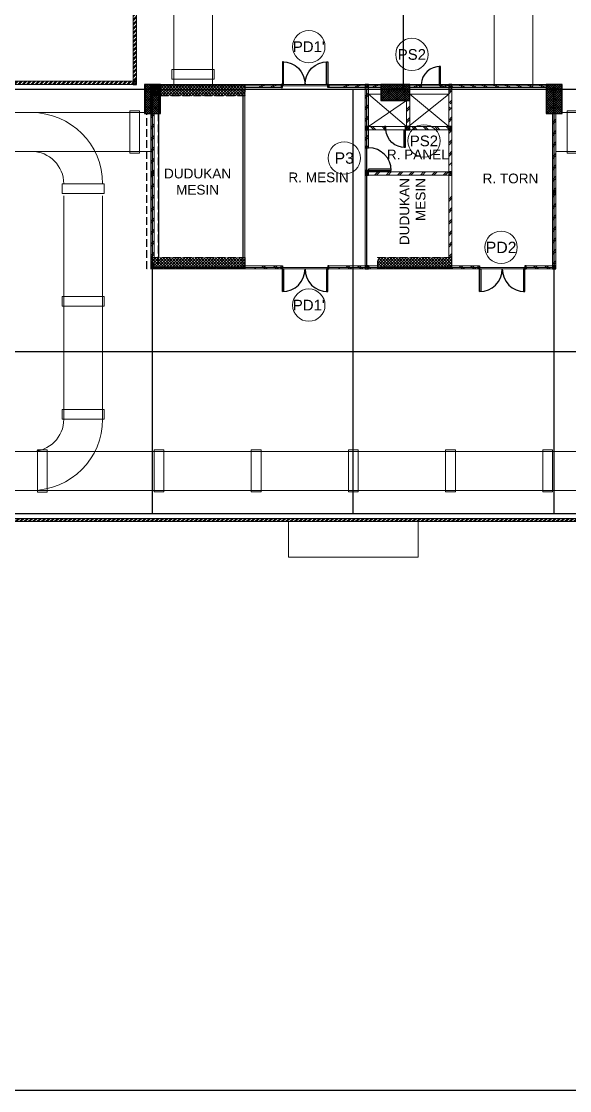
# Model space of a CAD drawing. Header units: millimetres. Extents: x -108 to 357, y -17 to 192.
# Drawn here: x 147.89 to 164.82, y 72.73 to 105.74 of the extents above; entities that cross this region are included whole.
import ezdxf
from ezdxf.enums import TextEntityAlignment as Align

# ---------------------------------------------------------------- set-up
doc = ezdxf.new("R2010")
doc.units = ezdxf.units.MM
doc.linetypes.add('ACAD_ISO02W100', pattern=[15, 12, -3])
doc.layers.get('defpoints').update_dxf_attribs({"color": 1})
doc.layers.add('AR_BETON', color=150, linetype='Continuous')
doc.layers.add('Kusen', color=30, linetype='Continuous')
for name, color, linetype, lineweight in [('ars', 11, 'Continuous', 0), ('ars @ 1', 11, 'Continuous', 0), ('ATAP', 3, 'Continuous', 20), ('KOL', 1, 'Continuous', 30), ('KOLOM', 4, 'Continuous', 9), ('KOP', 7, 'Continuous', 20), ('KOP GARIS', 1, 'Continuous', 30), ('lan', 7, 'Continuous', 15), ('NOT', 7, 'Continuous', 20), ('tem', 5, 'Continuous', 20), ('u', 6, 'Continuous', 20)]:
    doc.layers.add(name, color=color, linetype=linetype, lineweight=lineweight)
doc.layers.add('as', color=1, linetype='Continuous', plot=False)
doc.layers.add('POLYLINE TPAK', color=4, linetype='Continuous', lineweight=20, plot=False)
doc.styles.add('BOLD', font='arial.ttf')
doc.styles.add('S', font='simplex', dxfattribs={"width": 0.75})
doc.styles.get("Standard").update_dxf_attribs({"font": 'arial.ttf'})

# ---------------------------------------------------------------- blocks, each defined once
blk = doc.blocks.new('NAV')
blk.add_circle((0, -0.4), 0.4)
at = {"style": 'S', "width": 0.75, "flags": 4}
blk.add_attdef('AV', text='', height=0.3, dxfattribs=at).set_placement((0, -0.4), align=Align.MIDDLE)
blk = doc.blocks.new('KOP A3 DED')
at = {"layer": 'KOP GARIS'}
blk.add_lwpolyline([(-20.8, 29.497), (20.8, 29.497), (20.8, 0.2), (-20.8, 0.2)], close=True, dxfattribs=at)
at = {"layer": 'KOP', "style": 'BOLD'}
for tag, p in [('JUDUL1', (15.945, 4.092)), ('JUDUL2', (15.945, 3.747)), ('JUDUL3', (15.945, 3.427)), ('NO', (17.215, 1.101)), ('REFF', (17.207, 0.727)), ('FILE', (17.189, 0.336))]:
    blk.add_attdef(tag, p, '', height=0.12, dxfattribs=at)
for tag, p in [('SCALE1', (18.171, 1.948)), ('NAME', (16.363, 1.738)), ('SCALE2', (18.169, 1.733)), ('DATE', (19.9, 1.757)), ('SCALE3', (18.17, 1.521))]:
    blk.add_attdef(tag, text='', height=0.12, dxfattribs=at).set_placement(p, align=Align.MIDDLE_CENTER)
blk = doc.blocks.new("k2'")
at = {"layer": 'ars'}
h = blk.add_hatch(dxfattribs=at)
h.set_pattern_fill('_USER', color=256, scale=0.05, angle=45, double=1, pattern_type=0)
h.set_pattern_definition([(45, (0, -4.95), (-0.03535534, 0.03535534), []), (135, (0, -4.95), (-0.03535534, -0.03535534), [])])
h.paths.add_polyline_path([(-0.25, -0.45), (0.25, -0.45), (0.25, 0.45), (-0.25, 0.45)])
at = {"layer": 'KOL'}
blk.add_lwpolyline([(-0.25, -0.45), (0.25, -0.45), (0.25, 0.45), (-0.25, 0.45)], close=True, dxfattribs=at)
blk = doc.blocks.new('K 10.10')
at = {"layer": 'ars'}
h = blk.add_hatch(dxfattribs=at)
h.set_pattern_fill('_USER', color=256, scale=0.05, angle=45, double=1, pattern_type=0)
h.set_pattern_definition([(45, (0, 0), (-0.035355339, 0.035355339), []), (135, (0, 0), (-0.035355339, -0.035355339), [])])
h.paths.add_polyline_path([(1560.538, 1380.407), (1560.638, 1380.407), (1560.638, 1380.507), (1560.538, 1380.507)])
at = {"layer": 'KOL'}
blk.add_lwpolyline([(1560.538, 1380.407), (1560.638, 1380.407), (1560.638, 1380.507), (1560.538, 1380.507)], close=True, dxfattribs=at)
blk = doc.blocks.new('P-70-DOBLE')
at = {"layer": 'Kusen'}
for points in [[(102.301, -17.94), (102.341, -17.94), (102.341, -18.04), (102.301, -18.04)], [(102.341, -18.04), (102.381, -18.04), (102.381, -18.74), (102.341, -18.74)], [(103.741, -18.04), (103.701, -18.04), (103.701, -18.74), (103.741, -18.74)], [(103.781, -17.94), (103.741, -17.94), (103.741, -18.04), (103.781, -18.04)]]:
    blk.add_lwpolyline(points, close=True, dxfattribs=at)
for centre, start, end in [((102.341, -18.04), 270, 360), ((103.741, -18.04), 180, 270)]:
    blk.add_arc(centre, 0.7, start, end, dxfattribs=at)
blk = doc.blocks.new('P.60')
at = {"layer": 'Kusen'}
for points in [[(1472.835, 997.535), (1472.875, 997.535), (1472.875, 997.435), (1472.835, 997.435)], [(1472.875, 996.885), (1472.915, 996.885), (1472.915, 997.435), (1472.875, 997.435)], [(1473.475, 997.535), (1473.515, 997.535), (1473.515, 997.435), (1473.475, 997.435)]]:
    blk.add_lwpolyline(points, close=True, dxfattribs=at)
blk.add_arc((1472.895, 997.466), 0.581, 268.0266, 356.9943, dxfattribs=at)
blk = doc.blocks.new('A.ATAP')
at = {"layer": 'ars'}
h = blk.add_hatch(dxfattribs=at)
h.set_pattern_fill('ANSI32', color=256, scale=0.01, style=0)
h.set_pattern_definition([(44.98015, (-6.81062, 12.35), (0.06732858, -0.06737525), []), (44.98015, (-6.8106, 12.3949), (0.06732858, -0.06737525), [])])
h.paths.add_polyline_path([(-6.8, 13.6), (-6.7, 13.6), (-6.7, 42.9), (-6.8, 42.9)])
h = blk.add_hatch(dxfattribs=at)
h.set_pattern_fill('ANSI32', color=256, scale=0.01, style=0)
h.set_pattern_definition([(45, (-37.35, 13.49997), (-0.06735192, 0.06735192), []), (45, (-37.3051, 13.49997), (-0.06735192, 0.06735192), [])])
h.paths.add_polyline_path([(-6.8, 13.5), (-6.8, 13.6), (-37.35, 13.6), (-37.35, 13.5)])
h = blk.add_hatch(dxfattribs=at)
h.set_pattern_fill('TEMBOK', color=256, scale=0.25)
h.set_pattern_definition([(45, (-43.49, -34.575), (-0.1767767, 0.1767767), []), (45, (-43.4275, -34.575), (-0.1767767, 0.1767767), [])])
h.paths.add_polyline_path([(-2.233, 13.4), (-2.233, 13.5), (-3.045, 13.5), (-3.045, 13.4)])
h = blk.add_hatch(dxfattribs=at)
h.set_pattern_fill('TEMBOK', color=256, scale=0.25)
h.set_pattern_definition([(45, (-40.8875, -34.575), (-0.1767767, 0.1767767), []), (45, (-40.825, -34.575), (-0.1767767, 0.1767767), [])])
h.paths.add_polyline_path([(0.37, 13.4), (0.37, 13.5), (-0.443, 13.5), (-0.443, 13.4)])
h = blk.add_hatch(dxfattribs=at)
h.set_pattern_fill('TEMBOK', color=256, scale=0.25)
h.set_pattern_definition([(45, (26.2528, -2.67464), (-0.1767767, 0.1767767), []), (45, (26.3153, -2.67464), (-0.1767767, 0.1767767), [])])
h.paths.add_polyline_path([(0.37, 12.2), (0.47, 12.2), (0.47, 13.4), (0.37, 13.4)])
h = blk.add_hatch(dxfattribs=at)
h.set_pattern_fill('TEMBOK', color=256, scale=0.25)
h.set_pattern_definition([(45, (-1.5422, -0.72464), (-0.1767767, 0.1767767), []), (45, (-1.4797, -0.72464), (-0.1767767, 0.1767767), [])])
h.paths.add_polyline_path([(0.845, 13.4), (0.47, 13.4), (0.47, 13.5), (0.845, 13.5)])
h = blk.add_hatch(dxfattribs=at)
h.set_pattern_fill('TEMBOK', color=256, scale=0.25)
h.set_pattern_definition([(45, (-0.2672, -0.72464), (-0.1767767, 0.1767767), []), (45, (-0.2047, -0.72464), (-0.1767767, 0.1767767), [])])
h.paths.add_polyline_path([(2.055, 13.4), (1.745, 13.4), (1.745, 13.5), (2.055, 13.5)])
h = blk.add_hatch(dxfattribs=at)
h.set_pattern_fill('TEMBOK', color=256, scale=0.25)
h.set_pattern_definition([(45, (0.6228, -0.72464), (-0.1767767, 0.1767767), []), (45, (0.6853, -0.72464), (-0.1767767, 0.1767767), [])])
h.paths.add_polyline_path([(2.945, 13.4), (2.735, 13.4), (2.735, 13.5), (2.945, 13.5)])
h = blk.add_hatch(dxfattribs=at)
h.set_pattern_fill('TEMBOK', color=256, scale=0.25)
h.set_pattern_definition([(45, (-37.205, 0.025), (-0.1767767, 0.1767767), []), (45, (-37.1425, 0.025), (-0.1767767, 0.1767767), [])])
h.paths.add_polyline_path([(2.945, 13.4), (3.045, 13.4), (3.045, 12.9), (2.945, 12.9)])
h = blk.add_hatch(dxfattribs=at)
h.set_pattern_fill('TEMBOK', color=256, scale=0.25)
h.set_pattern_definition([(315, (-37.4, 61.475), (-0.1767767, -0.1767767), []), (315, (-37.3375, 61.475), (-0.1767767, -0.1767767), [])])
h.paths.add_polyline_path([(3.045, 13.4), (3.045, 13.5), (5.95, 13.5), (5.95, 13.4)])
h = blk.add_hatch(dxfattribs=at)
h.set_pattern_fill('TEMBOK', color=256, scale=0.25)
h.set_pattern_definition([(45, (27.5278, -3.07464), (-0.1767767, 0.1767767), []), (45, (27.5903, -3.07464), (-0.1767767, 0.1767767), [])])
h.paths.add_polyline_path([(1.645, 12.2), (1.745, 12.2), (1.745, 13), (1.645, 13)])
h = blk.add_hatch(dxfattribs=at)
h.set_pattern_fill('TEMBOK', color=256, scale=0.25)
h.set_pattern_definition([(45, (-4.21266, 0.325), (-0.1767767, 0.1767767), []), (45, (-4.15016, 0.325), (-0.1767767, 0.1767767), [])])
h.paths.add_polyline_path([(3.045, 11), (3.045, 12.8), (2.945, 12.8), (2.945, 11)])
h = blk.add_hatch(dxfattribs=at)
h.set_pattern_fill('TEMBOK', color=256, scale=0.25)
h.set_pattern_definition([(45, (-68.2, 6.25), (-0.1767767, 0.1767767), []), (45, (-68.1375, 6.25), (-0.1767767, 0.1767767), [])])
h.paths.add_polyline_path([(6.15, 12.6), (6.25, 12.6), (6.25, 10.2), (6.15, 10.2)])
h = blk.add_hatch(dxfattribs=at)
h.set_pattern_fill('TEMBOK', color=256, scale=0.25)
h.set_pattern_definition([(45, (26.2528, -3.97464), (-0.1767767, 0.1767767), []), (45, (26.3153, -3.97464), (-0.1767767, 0.1767767), [])])
h.paths.add_polyline_path([(0.37, 11.58), (0.47, 11.58), (0.47, 12.1), (0.37, 12.1)])
h = blk.add_hatch(dxfattribs=at)
h.set_pattern_fill('TEMBOK', color=256, scale=0.25)
h.set_pattern_definition([(315, (-7.43, 55.755), (-0.1767767, -0.1767767), []), (315, (-7.3675, 55.755), (-0.1767767, -0.1767767), [])])
h.paths.add_polyline_path([(0.47, 12.2), (0.47, 12.1), (0.965, 12.1), (0.965, 12.2)])
h = blk.add_hatch(dxfattribs=at)
h.set_pattern_fill('TEMBOK', color=256, scale=0.25)
h.set_pattern_definition([(315, (-5.45, 55.755), (-0.1767767, -0.1767767), []), (315, (-5.3875, 55.755), (-0.1767767, -0.1767767), [])])
h.paths.add_polyline_path([(2.945, 12.1), (1.745, 12.1), (1.745, 12.2), (2.945, 12.2)])
h = blk.add_hatch(dxfattribs=at)
h.set_pattern_fill('TEMBOK', color=256, scale=0.25)
h.set_pattern_definition([(45, (-68.2, 4.35), (-0.1767767, 0.1767767), []), (45, (-68.1375, 4.35), (-0.1767767, 0.1767767), [])])
h.paths.add_polyline_path([(6.15, 10.1), (6.25, 10.1), (6.25, 7.9), (6.15, 7.9)])
h = blk.add_hatch(dxfattribs=at)
h.set_pattern_fill('TEMBOK', color=256, scale=0.25)
h.set_pattern_definition([(315, (-43.49, 55.875), (-0.1767767, -0.1767767), []), (315, (-43.4275, 55.875), (-0.1767767, -0.1767767), [])])
h.paths.add_polyline_path([(-2.233, 7.9), (-2.233, 7.8), (-3.045, 7.8), (-3.045, 7.9)])
h = blk.add_hatch(dxfattribs=at)
h.set_pattern_fill('TEMBOK', color=256, scale=0.25)
h.set_pattern_definition([(315, (-40.8875, 55.875), (-0.1767767, -0.1767767), []), (315, (-40.825, 55.875), (-0.1767767, -0.1767767), [])])
h.paths.add_polyline_path([(0.37, 7.9), (0.37, 7.8), (-0.443, 7.8), (-0.443, 7.9)])
h = blk.add_hatch(dxfattribs=at)
h.set_pattern_fill('TEMBOK', color=256, scale=0.25)
h.set_pattern_definition([(315, (-37.4, 55.875), (-0.1767767, -0.1767767), []), (315, (-37.3375, 55.875), (-0.1767767, -0.1767767), [])])
h.paths.add_polyline_path([(3.858, 7.9), (3.858, 7.8), (3.045, 7.8), (3.045, 7.9)])
h = blk.add_hatch(dxfattribs=at)
h.set_pattern_fill('TEMBOK', color=256, scale=0.25)
h.set_pattern_definition([(315, (-35.1075, 55.875), (-0.1767767, -0.1767767), []), (315, (-35.045, 55.875), (-0.1767767, -0.1767767), [])])
h.paths.add_polyline_path([(6.15, 7.9), (6.15, 7.8), (5.338, 7.8), (5.338, 7.9)])
h = blk.add_hatch(dxfattribs=at)
h.set_pattern_fill('ANSI32', color=256, scale=0.01, style=0)
h.set_pattern_definition([(45, (-24.5, -4e-06), (-0.06735192, 0.06735192), []), (45, (-24.4551, -4e-06), (-0.06735192, 0.06735192), [])])
h.paths.add_polyline_path([(24.5, 0), (24.5, 0.1), (-24.5, 0.1), (-24.5, 0)])
at = {"layer": 'ars @ 1'}
h = blk.add_hatch(dxfattribs=at)
h.set_pattern_fill('TEMBOK', color=256, scale=0.25, style=0, double=1)
h.set_pattern_definition([(45, (1580.41912, -387.73282), (-0.176776695, 0.176776695), []), (45, (1580.48162, -387.73282), (-0.176776695, 0.176776695), [])])
h.paths.add_polyline_path([(-6.15, 10.8), (-6.25, 10.8), (-6.25, 12.6), (-6.15, 12.6)])
h = blk.add_hatch(dxfattribs=at)
h.set_pattern_fill('TEMBOK', color=256, scale=0.25, style=0, double=1)
h.set_pattern_definition([(45, (1580.41912, -390.63282), (-0.176776695, 0.176776695), []), (45, (1580.48162, -390.63282), (-0.176776695, 0.176776695), [])])
h.paths.add_polyline_path([(-6.15, 7.9), (-6.25, 7.9), (-6.25, 10.7), (-6.15, 10.7)])
h = blk.add_hatch(dxfattribs=at)
h.set_pattern_fill('TEMBOK', color=256, scale=0.25)
h.set_pattern_definition([(45, (1552.20662, -431.7552), (-0.176776695, 0.176776695), []), (45, (1552.26912, -431.7552), (-0.176776695, 0.176776695), [])])
h.paths.add_polyline_path([(0.47, 10.8), (0.47, 10.7), (2.945, 10.7), (2.945, 10.8)])
h = blk.add_hatch(dxfattribs=at)
h.set_pattern_fill('TEMBOK', color=256, scale=0.25)
h.set_pattern_definition([(45, (1552.11412, -393.8752), (-0.176776695, 0.176776695), []), (45, (1552.17662, -393.8752), (-0.176776695, 0.176776695), [])])
h.paths.add_polyline_path([(2.945, 7.9), (3.045, 7.9), (3.045, 10.2), (2.945, 10.2)])
h = blk.add_hatch(dxfattribs=at)
h.set_pattern_fill('TEMBOK', color=256, scale=0.25)
h.set_pattern_definition([(315, (1552.20662, 450.3552), (-0.176776695, -0.176776695), []), (315, (1552.26912, 450.3552), (-0.176776695, -0.176776695), [])])
h.paths.add_polyline_path([(0.748, 7.8), (0.748, 7.9), (0.47, 7.9), (0.47, 7.8)])
at = {"layer": 'KOLOM'}
h = blk.add_hatch(dxfattribs=at)
h.set_pattern_fill('ANSI37', color=256, scale=0.02, style=0)
h.set_pattern_definition([(45, (240.788104, -140.4583), (-0.04490128, 0.04490128), []), (135, (240.788104, -140.4583), (-0.04490128, -0.04490128), [])])
h.paths.add_polyline_path([(-3.34, 13.15), (-3.34, 13.5), (-6.25, 13.5), (-6.25, 13.15)])
h = blk.add_hatch(dxfattribs=at)
h.set_pattern_fill('ANSI37', color=256, scale=0.02, style=0)
h.set_pattern_definition([(45, (240.788104, -145.8083), (-0.04490128, 0.04490128), []), (135, (240.788104, -145.8083), (-0.04490128, -0.04490128), [])])
h.paths.add_polyline_path([(-3.34, 7.8), (-3.34, 8.15), (-6.25, 8.15), (-6.25, 7.8)])
h = blk.add_hatch(dxfattribs=at)
h.set_pattern_fill('ANSI37', color=256, scale=0.02, style=0)
h.set_pattern_definition([(45, (247.173105, -145.8083), (-0.04490128, 0.04490128), []), (135, (247.173105, -145.8083), (-0.04490128, -0.04490128), [])])
h.paths.add_polyline_path([(0.748, 8.15), (0.748, 7.8), (3.045, 7.8), (3.045, 8.15)])
for p, q in [((2.655, 13.5), (2.095, 13.5)), ((2.695, 13.4), (2.095, 13.4)), ((1.645, 12.2), (0.47, 13.2)), ((0.47, 12.2), (1.645, 13))]:
    blk.add_line(p, q)
for points in [[(0.47, 13.2), (0.845, 13.2)], [(2.945, 13.2), (1.708, 12.2)], [(1.745, 13.2), (2.945, 13.2)], [(1.745, 13.2), (2.945, 12.2)], [(3.858, 7.8), (5.338, 7.8)]]:
    blk.add_lwpolyline(points)
at = {"layer": 'AR_BETON'}
blk.add_line((-6.015, 13.15), (-6.015, 8.15), dxfattribs=at)
at = {"layer": 'as'}
for p, q in [((1.55, 13.35), (1.55, 43.15)), ((-37.2, 13.35), (37.2, 13.35)), ((-6.2, 0.25), (-6.2, 13.35)), ((-3.405, 7.85), (-3.405, 13.35)), ((0, 0.25), (0, 13.35)), ((0.42, 7.85), (0.42, 13.35)), ((6.2, 0.25), (6.2, 13.35)), ((-37.2, 5.25), (37.2, 5.25)), ((-37.2, 0.25), (37.2, 0.25))]:
    blk.add_line(p, q, dxfattribs=at)
at = {"layer": 'ATAP'}
for p, q in [((-5.546, 42.99), (-5.546, 13.51)), ((-4.346, 42.99), (-4.346, 13.51)), ((4.346, 43.05), (4.346, 13.45)), ((5.546, 43.05), (5.546, 13.45)), ((-6.8, 42.9), (-6.8, 13.6)), ((-6.8, 13.6), (-37.45, 13.6)), ((-34.7, 12.629), (-6.45, 12.629)), ((6.45, 12.629), (34.7, 12.629)), ((-34.7, 11.429), (-6.25, 11.429)), ((6.25, 11.429), (34.7, 11.429)), ((-8.941, 3.164), (-8.941, 10.054)), ((-7.741, 3.164), (-7.741, 10.054)), ((24.75, 2.164), (-24.75, 2.164)), ((24.75, 0.964), (-24.75, 0.964)), ((-24.7, 0), (24.7, 0))]:
    blk.add_line(p, q, dxfattribs=at)
for points in [[(-5.601, 13.66), (-4.301, 13.66), (-4.301, 13.96), (-5.601, 13.96)], [(-6.6, 12.679), (-6.6, 11.379), (-6.9, 11.379), (-6.9, 12.679)], [(6.6, 12.679), (6.6, 11.379), (6.9, 11.379), (6.9, 12.679)], [(-8.991, 10.129), (-7.691, 10.129), (-7.691, 10.429), (-8.991, 10.429)], [(-8.991, 6.647), (-7.691, 6.647), (-7.691, 6.947), (-8.991, 6.947)], [(-8.991, 3.164), (-7.691, 3.164), (-7.691, 3.464), (-8.991, 3.464)], [(-9.456, 0.914), (-9.456, 2.214), (-9.756, 2.214), (-9.756, 0.914)], [(-6.15, 0.921), (-6.15, 2.221), (-5.85, 2.221), (-5.85, 0.921)], [(-3.15, 0.921), (-3.15, 2.221), (-2.85, 2.221), (-2.85, 0.921)], [(-0.15, 0.921), (-0.15, 2.221), (0.15, 2.221), (0.15, 0.921)], [(2.85, 0.921), (2.85, 2.221), (3.15, 2.221), (3.15, 0.921)], [(5.85, 0.921), (5.85, 2.221), (6.15, 2.221), (6.15, 0.921)]]:
    blk.add_lwpolyline(points, close=True, dxfattribs=at)
blk.add_lwpolyline([(-2, 0), (-2, -1.1), (2, -1.1), (2, 0)], dxfattribs=at)
for centre, radius, start, end in [((-9.941, 10.429), 2.2, 0, 90), ((-9.941, 10.429), 1, 0, 90), ((-9.941, 3.164), 2.2, 270, 0), ((-9.941, 3.164), 1, 270, 0)]:
    blk.add_arc(centre, radius, start, end, dxfattribs=at)
at = {"layer": 'defpoints', "color": 2, "linetype": 'ACAD_ISO02W100', "ltscale": 0.02}
blk.add_lwpolyline([(-6.375, 12.6), (-6.025, 12.6), (-6.025, 7.8), (-6.375, 7.8)], close=True, dxfattribs=at)
at = {"layer": 'KOLOM', "linetype": 'ACAD_ISO02W100', "ltscale": 0.02}
for points in [[(-6.25, 13.5), (-3.34, 13.5), (-3.34, 13.15), (-6.25, 13.15)], [(-6.25, 8.15), (-3.34, 8.15), (-3.34, 7.8), (-6.25, 7.8)], [(0.748, 8.15), (3.045, 8.15), (3.045, 7.8), (0.748, 7.8)]]:
    blk.add_lwpolyline(points, close=True, dxfattribs=at)
at = {"layer": 'Kusen'}
for points in [[(0.37, 11.58), (0.37, 11.54), (0.47, 11.54), (0.47, 11.58)], [(0.37, 10.84), (0.37, 10.8), (0.47, 10.8), (0.47, 10.84)], [(0.47, 10.88), (0.47, 10.84), (1.17, 10.84), (1.17, 10.88)]]:
    blk.add_lwpolyline(points, close=True, dxfattribs=at)
blk.add_arc((0.47, 10.84), 0.7, 0, 90, dxfattribs=at)
at = {"layer": 'lan'}
for p, q in [((-3.355, 13.5), (0.37, 13.5)), ((0.37, 11.54), (0.37, 10.84)), ((-3.355, 7.8), (0.37, 7.8))]:
    blk.add_line(p, q, dxfattribs=at)
at = {"layer": 'tem'}
for points in [[(-6.8, 13.6), (-6.7, 13.6), (-6.7, 42.9), (-6.8, 42.9)], [(-37.35, 13.5), (-37.35, 13.6), (-6.8, 13.6), (-6.8, 13.5)], [(-3.355, 13.5), (-6.25, 13.5), (-6.25, 7.8), (-3.355, 7.8)], [(-2.233, 13.5), (-3.34, 13.5), (-3.34, 13.4), (-2.233, 13.4)], [(0.37, 13.5), (-0.753, 13.5), (-0.753, 13.4), (0.37, 13.4)], [(0.47, 12.2), (0.37, 12.2), (0.37, 13.4), (0.47, 13.4)], [(0.845, 13.4), (0.47, 13.4), (0.47, 13.5), (0.845, 13.5)], [(2.055, 13.4), (1.745, 13.4), (1.745, 13.5), (2.055, 13.5)], [(2.945, 13.4), (2.735, 13.4), (2.735, 13.5), (2.945, 13.5)], [(3.045, 12.2), (3.045, 13.4), (2.945, 13.4), (2.945, 12.2)], [(5.95, 13.4), (3.045, 13.4), (3.045, 13.5), (5.95, 13.5)], [(1.745, 12.2), (1.645, 12.2), (1.645, 13), (1.745, 13)], [(-6.15, 10.8), (-6.25, 10.8), (-6.25, 12.6), (-6.15, 12.6)], [(0.47, 11.58), (0.37, 11.58), (0.37, 12.1), (0.47, 12.1)], [(0.965, 12.1), (0.47, 12.1), (0.47, 12.2), (0.965, 12.2)], [(1.005, 12.2), (1.605, 12.2), (1.605, 12.1), (1.005, 12.1)], [(2.945, 12.1), (1.745, 12.1), (1.745, 12.2), (2.945, 12.2)], [(3.045, 10.8), (3.045, 12.1), (2.945, 12.1), (2.945, 10.8)], [(-6.15, 7.9), (-6.25, 7.9), (-6.25, 10.7), (-6.15, 10.7)], [(0.37, 10.8), (3.045, 10.8), (3.045, 7.8), (0.37, 7.8)], [(0.47, 10.8), (0.47, 10.7), (2.945, 10.7), (2.945, 10.8)], [(2.945, 8.15), (3.045, 8.15), (3.045, 10.7), (2.945, 10.7)], [(-2.233, 7.8), (-3.34, 7.8), (-3.34, 7.9), (-2.233, 7.9)], [(0.37, 7.8), (-0.753, 7.8), (-0.753, 7.9), (0.37, 7.9)], [(0.47, 7.8), (0.47, 7.9), (0.748, 7.9), (0.748, 7.8)], [(3.858, 7.8), (3.045, 7.8), (3.045, 7.9), (3.858, 7.9)], [(6.15, 7.8), (5.338, 7.8), (5.338, 7.9), (6.15, 7.9)], [(-24.5, 0), (-24.5, 0.1), (24.5, 0.1), (24.5, 0)]]:
    blk.add_lwpolyline(points, close=True, dxfattribs=at)
at = {"layer": 'tem', "ltscale": 2}
for points in [[(6.15, 12.6), (6.25, 12.6), (6.25, 10.2), (6.15, 10.2)], [(6.15, 10.1), (6.25, 10.1), (6.25, 7.9), (6.15, 7.9)]]:
    blk.add_lwpolyline(points, close=True, dxfattribs=at)
at = {"layer": 'u'}
blk.add_lwpolyline([(6.2, 7.85), (-6.2, 7.85), (-6.2, 13.45), (6.2, 13.45)], close=True, dxfattribs=at)
at = {"layer": 'KOL'}
for p in [(-6.2, 13.05), (6.2, 13.05)]:
    blk.add_blockref("k2'", p, dxfattribs=at)
at = {"layer": 'KOL', "rotation": 90}
blk.add_blockref("k2'", (1.295, 13.25), dxfattribs=at)
at = {"layer": 'KOLOM', "extrusion": (0, 0, -1), "xscale": -1, "zscale": -1, "rotation": 180}
for p in [(-1553.838, 1394.007), (-1561.008, 1393.907), (-1563.583, 1393.907), (-1561.008, 1392.607), (-1562.283, 1392.607), (-1563.583, 1392.607), (-1554.388, 1391.207), (-1561.008, 1391.207), (-1563.583, 1391.207), (-1561.008, 1388.307), (-1566.788, 1388.307), (-1566.788, 1388.307)]:
    blk.add_blockref('K 10.10', p, dxfattribs=at)
at = {"layer": 'KOLOM', "extrusion": (0, 0, -1), "xscale": -1, "zscale": -1}
blk.add_blockref('K 10.10', (1554.388, -1370.307), dxfattribs=at)
at = {"layer": 'Kusen', "rotation": 180}
blk.add_blockref('P.60', (1475.57, 1010.935), dxfattribs=at)
at = {"layer": 'Kusen', "xscale": -1}
blk.add_blockref('P.60', (1474.48, -985.335), dxfattribs=at)
at = {"layer": 'lan', "color": 2, "xscale": -1, "rotation": 180}
blk.add_blockref('P-70-DOBLE', (-104.533, -4.54), dxfattribs=at)
at = {"layer": 'lan', "color": 2}
for p in [(-104.533, 25.84), (-98.443, 25.84)]:
    blk.add_blockref('P-70-DOBLE', p, dxfattribs=at)

msp = doc.modelspace()

# ---------------------------------------------------------------- block references
at = {"xscale": 3, "yscale": 3, "zscale": 3}
msp.add_blockref('KOP A3 DED', (165.63958, 72.12619), dxfattribs=at)
at = {"layer": 'NOT'}
ref = msp.add_blockref('NAV', (156.76448, 105.4556), dxfattribs=dict(at, xscale=1.25, yscale=1.25, zscale=1.25))
ref.add_attrib('AV', "PD1'", dxfattribs={"layer": '0', "height": 0.33, "flags": 4}).set_placement((156.76448, 104.9556), align=Align.MIDDLE)
ref = msp.add_blockref('NAV', (159.94755, 105.21575), dxfattribs=dict(at, xscale=1.25, yscale=1.25, zscale=1.25))
ref.add_attrib('AV', 'PS2', dxfattribs={"layer": '0', "height": 0.33, "flags": 4}).set_placement((159.94755, 104.71575), align=Align.MIDDLE)
ref = msp.add_blockref('NAV', (160.31992, 102.54747), dxfattribs=dict(at, xscale=1.25, yscale=1.25, zscale=1.25))
ref.add_attrib('AV', 'PS2', dxfattribs={"layer": '0', "height": 0.33, "flags": 4}).set_placement((160.31992, 102.04747), align=Align.MIDDLE)
ref = msp.add_blockref('NAV', (157.86027, 102.0174), dxfattribs=dict(at, xscale=1.25, yscale=1.25, zscale=1.25))
ref.add_attrib('AV', 'P3', dxfattribs={"layer": '0', "height": 0.35, "flags": 4}).set_placement((157.86027, 101.5174), align=Align.MIDDLE)
ref = msp.add_blockref('NAV', (162.70316, 99.26141), dxfattribs=dict(at, xscale=1.25, yscale=1.25, zscale=1.25))
ref.add_attrib('AV', 'PD2', dxfattribs={"layer": '0', "height": 0.35, "flags": 4}).set_placement((162.70316, 98.76141), align=Align.MIDDLE)
ref = msp.add_blockref('NAV', (156.76448, 97.47682), dxfattribs=dict(at, xscale=1.25, yscale=1.25, zscale=1.25))
ref.add_attrib('AV', "PD1'", dxfattribs={"layer": '0', "height": 0.33, "flags": 4}).set_placement((156.76448, 96.97682), align=Align.MIDDLE)
at = {"layer": 'POLYLINE TPAK'}
msp.add_blockref('A.ATAP', (158.13948, 90.2931), dxfattribs=at)

# ---------------------------------------------------------------- texts
at = {"layer": 'NOT', "char_height": 0.3}
for s, width, insert, attachment_point in [('\\pi0.39986;R. PANEL', 2.6617262, (158.77477, 101.777), 1), ('\\pi0.083832;DUDUKAN \\P\\pi0.45576;MESIN', 2.1733257, (152.20984, 100.38541), 7), ('\\pi0.43311;R. MESIN', 2.6617262, (155.70175, 101.07222), 1), ('\\pi0.5031;R. TORN', 2.6617262, (161.6264, 100.73345), 7)]:
    msp.add_mtext_dynamic_manual_height_columns(s, width=width, gutter_width=1, heights=[0], dxfattribs=dict(at, insert=insert, attachment_point=attachment_point))
at = {"layer": 'NOT', "insert": (159.56525, 100.90036), "char_height": 0.3, "attachment_point": 3, "rotation": 90}
msp.add_mtext_dynamic_manual_height_columns('DUDUKAN MESIN', width=2.1733257, gutter_width=1, heights=[0], dxfattribs=at)

doc.saveas('drawing.dxf')
